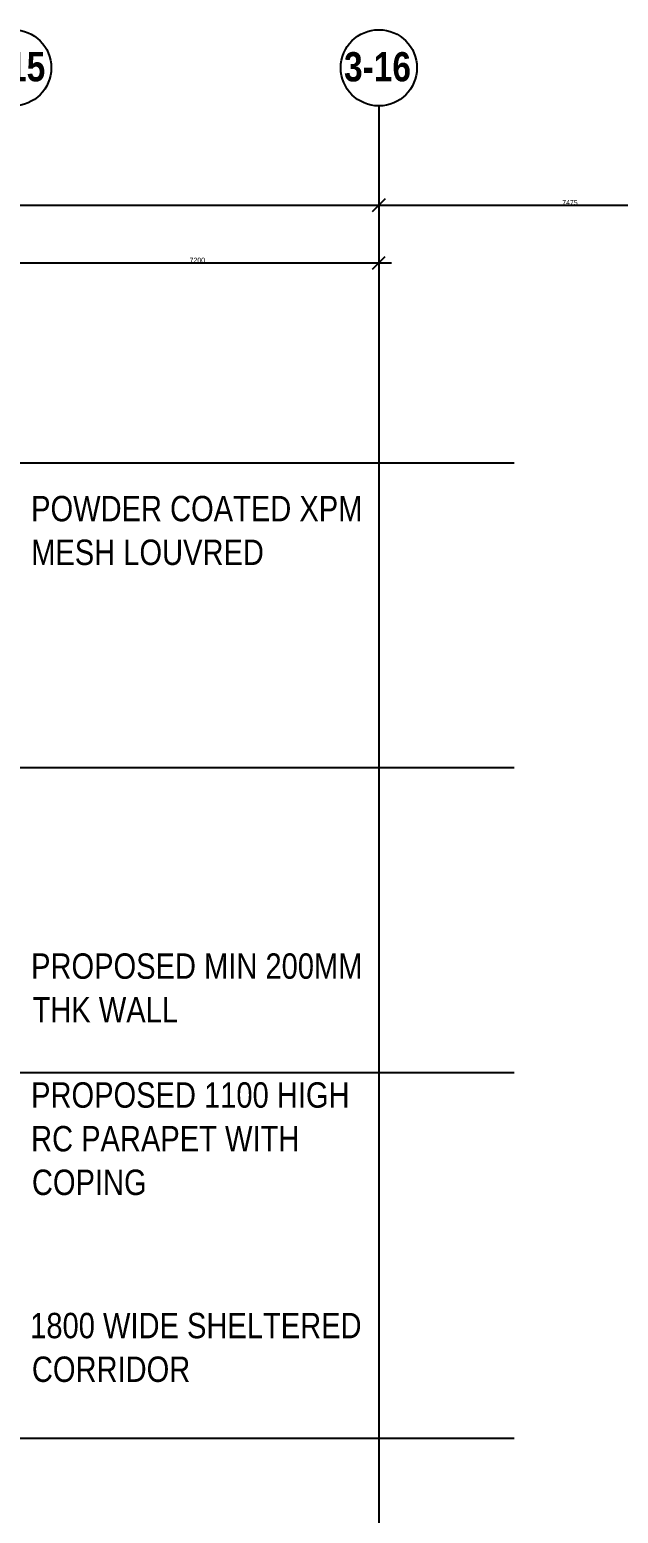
# Model space of a CAD drawing. Header units: millimetres. Extents: x -145636 to 131102, y -135903 to -7470.
# Drawn here: x 35145 to 46734, y -36680 to -7470 of the extents above; entities that cross this region are included whole.
import ezdxf

# ---------------------------------------------------------------- set-up
doc = ezdxf.new("R2010")
doc.units = ezdxf.units.MM
doc.layers.add('M_ARCHI', color=8, linetype='Continuous')
doc.styles.add('Arial Narrow', font='ARIALN.TTF', dxfattribs={"height": 100})
doc.styles.add('Arial Narrow_1', font='ARIALN.TTF', dxfattribs={"height": 90})
doc.styles.add('Arial Narrow_B', font='ARIALNB.TTF', dxfattribs={"height": 150})

# ---------------------------------------------------------------- blocks, each defined once
blk = doc.blocks.new('RF Archi 21.10.2024')
at = {"layer": 'M_ARCHI', "color": 8}
for p, q in [((-124386, -25375), (-124386, -138101)), ((-146236, -27331), (-124136, -27331)), ((-124636, -27331), (-116661, -27331)), ((-124386, -27279), (-124386, -27581)), ((-124386, -27279), (-124386, -27581)), ((-131836, -28466), (-124136, -28466)), ((-124386, -28414), (-124386, -28716)), ((-152583, -32403), (-121725, -32403)), ((-152583, -38403), (-121725, -38403)), ((-152583, -44403), (-121725, -44403)), ((-152583, -51603), (-121725, -51603))]:
    blk.add_line(p, q, dxfattribs=at)
at = {"layer": 'M_ARCHI', "color": 8, "linetype": 'ByBlock', "lineweight": -2}
for p, q in [((-124511, -27456), (-124261, -27206)), ((-124261, -27206), (-124511, -27456)), ((-124511, -28591), (-124261, -28341))]:
    blk.add_line(p, q, dxfattribs=at)
at = {"layer": 'M_ARCHI', "color": 8}
for centre in [(-131586, -24625), (-124386, -24625)]:
    blk.add_circle(centre, 750, dxfattribs=at)
at = {"layer": 'M_ARCHI', "color": 8, "linetype": 'Continuous'}
for s, height, style, p in [('3-15', 575, 'Arial Narrow_B', (-132272, -24892)), ('3-16', 575, 'Arial Narrow_B', (-125072, -24892)), ('7475', 100, 'Arial Narrow', (-120776, -27329)), ('7200', 100, 'Arial Narrow', (-128113, -28464)), ('POWDER COATED XPM', 500, 'Arial Narrow_1', (-131233, -33554)), ('MESH LOUVRED', 500, 'Arial Narrow_1', (-131232, -34414)), ('PROPOSED MIN 200MM', 500, 'Arial Narrow_1', (-131233, -42561)), ('THK WALL', 500, 'Arial Narrow_1', (-131204, -43421)), ('PROPOSED 1100 HIGH', 500, 'Arial Narrow_1', (-131233, -45099)), ('RC PARAPET WITH', 500, 'Arial Narrow_1', (-131233, -45959)), ('COPING', 500, 'Arial Narrow_1', (-131217, -46818)), ('1800 WIDE SHELTERED', 500, 'Arial Narrow_1', (-131251, -49638)), ('CORRIDOR', 500, 'Arial Narrow_1', (-131217, -50498))]:
    blk.add_text(s, height=height, dxfattribs=dict(at, style=style)).set_placement(p)

msp = doc.modelspace()

# ---------------------------------------------------------------- block references
at = {"layer": 'M_ARCHI', "color": 8, "linetype": 'Continuous'}
msp.add_blockref('RF Archi 21.10.2024', (166406, 16405), dxfattribs=at)

doc.saveas('drawing.dxf')
